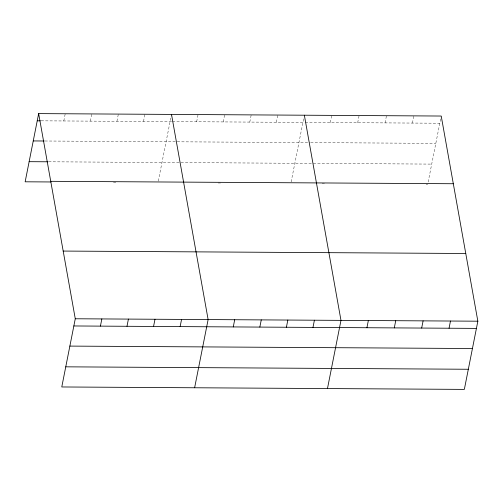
<?xml version="1.0" encoding="UTF-8"?>
<svg xmlns="http://www.w3.org/2000/svg" width="503" height="503" viewBox="0 0 503 503"><rect width="100%" height="100%" fill="white"/><g stroke="black" fill="none" stroke-linecap="round" stroke-linejoin="round"><path stroke-width="0.38" stroke-dasharray="2.52 1.89" d="M63.799 120.965L65.22 113.772M90.37 121.122L91.791 113.93M116.941 121.286L118.362 114.093M143.506 121.443L144.933 114.25M158.294 181.111L171.36 115.13M196.648 121.764L198.075 114.571M223.219 121.927L224.64 114.728M249.79 122.084L251.211 114.891M276.361 122.242L277.782 115.049M291.143 181.916L303.642 118.809M330.301 122.569L331.729 115.376M357.677 122.732L359.104 115.539M385.053 122.902L386.48 115.709M412.429 123.065L413.856 115.872M428.166 181.992L441.087 116.759M41.133 120.827L171.642 121.613M172.422 121.619L304.491 122.411M305.277 122.418L439.804 123.229M44.962 141.003L309.892 142.601M310.672 142.607L435.818 143.361M48.672 161.79L431.712 164.104M113.458 182.338L115.803 182.35M218.17 182.966L220.515 182.985M322.134 183.595L324.479 183.608M426.16 184.224L427.726 184.23"/><path stroke-width="0.75" d="M38.656 113.609L75.274 318.77L61.775 386.964L464.344 389.391L477.85 321.197L441.225 116.036L38.656 113.609L25.15 181.803L50.941 181.96M100.418 326.12L101.845 318.927M126.989 326.284L128.416 319.091M153.56 326.441L154.987 319.248M180.131 326.604L181.558 319.411M194.623 387.763L208.123 319.568L171.504 114.407M233.273 326.925L234.694 319.732M259.837 327.082L261.264 319.889M286.408 327.246L287.835 320.053M312.979 327.403L314.406 320.21M327.472 388.567L340.977 320.373L304.353 115.212M366.926 327.73L368.347 320.537M394.302 327.893L395.723 320.7M421.677 328.057L423.098 320.864M449.053 328.226L450.474 321.033M37.228 120.802L40.353 120.821M33.242 140.934L44.182 140.997M29.136 161.677L47.892 161.79M50.74 181.313L453.316 183.74M63.189 251.066L465.765 253.493M75.274 318.77L477.85 321.197M73.853 325.963L476.423 328.39M69.867 346.095L472.443 348.522M65.761 366.832L468.331 369.259"/></g></svg>
